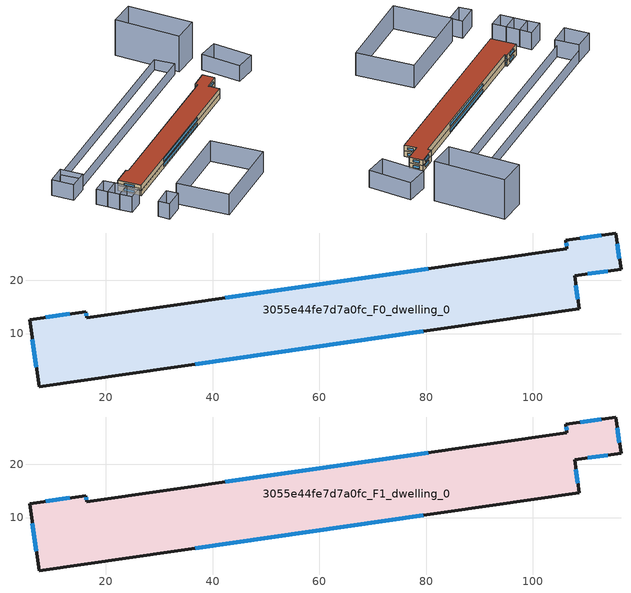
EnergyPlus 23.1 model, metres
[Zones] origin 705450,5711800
3055e44fe7d7a0fc_F0_dwelling_0
 floor ground (EU_floor_Construction): 115.56,28.81 116.54,22.05 107.83,20.79 108.73,14.61 7.5,0 5.68,12.58 16.22,14.1 16.39,12.96 106.39,25.91 106.17,27.45 z0
 wall outside (EU_wall_Construction): 115.56,28.81 106.17,27.45 106.39,25.91 16.39,12.96 16.22,14.1 5.68,12.58 7.5,0 108.73,14.61 107.83,20.79 116.54,22.05 115.56,28.81 z0:3
 window (EU_Window_Construction): 112.85,28.42 108.88,27.85 / 116.25,24 115.84,26.86 / 110.35,21.16 114.02,21.69 / 108.47,16.39 108.09,19.01 / 36.76,4.22 79.47,10.38 / 6.2,8.94 6.97,3.64 / 13.18,13.66 8.73,13.02 / 16.34,13.29 16.27,13.77 / 80.38,22.17 42.4,16.7 / 106.23,27.01 106.33,26.36 z0.87:2.13
3055e44fe7d7a0fc_F1_dwelling_0
 floor to 3055e44fe7d7a0fc_F0_dwelling_0 (EU_floor_Construction): 115.56,28.81 116.54,22.05 107.83,20.79 108.73,14.61 7.5,0 5.68,12.58 16.22,14.1 16.39,12.96 106.39,25.91 106.17,27.45 z3
 wall outside (EU_wall_Construction): 115.56,28.81 106.17,27.45 106.39,25.91 16.39,12.96 16.22,14.1 5.68,12.58 7.5,0 108.73,14.61 107.83,20.79 116.54,22.05 115.56,28.81 z3:6
 window (EU_Window_Construction): 112.85,28.42 108.88,27.85 / 116.25,24 115.84,26.86 / 110.35,21.16 114.02,21.69 / 108.47,16.39 108.09,19.01 / 36.76,4.22 79.47,10.38 / 6.2,8.94 6.97,3.64 / 13.18,13.66 8.73,13.02 / 16.34,13.29 16.27,13.77 / 80.38,22.17 42.4,16.7 / 106.23,27.01 106.33,26.36 z3.87:5.13
 roof outside (EU_roof_Construction): 108.73,14.61 107.83,20.79 116.54,22.05 115.56,28.81 106.17,27.45 106.39,25.91 16.39,12.96 16.22,14.1 5.68,12.58 7.5,0 z6
shading: 0.3,-3.33 -8.62,-4.58 / -8.62,-4.58 -9.57,2.18 / -9.57,2.18 -0.64,3.44 / -0.64,3.44 0.3,-3.33 / -10.51,8.81 -1.58,10.07 / -1.58,10.07 -0.64,3.44 / -0.64,3.44 -9.57,2.17 / -9.57,2.17 -10.51,8.81 / -2.43,16.1 -1.58,10.07 / -1.58,10.07 -10.52,8.8 / -10.52,8.8 -11.37,14.84 / -11.37,14.84 -2.43,16.1 / -13.67,26.61 -15.34,38.74 / -15.34,38.74 -4.2,40.28 / -4.2,40.28 -2.53,28.15 / -2.53,28.15 -13.67,26.61 / 128.61,14.9 128.4,36.85 / 128.4,36.85 140.1,36.97 / 140.1,36.97 140.31,15.01 / 140.31,15.01 128.61,14.9 / -5.53,-17.72 5.12,-16.19 / 5.12,-16.19 6.03,-22.49 / 6.03,-22.49 -4.62,-24.02 / -4.62,-24.02 -5.53,-17.72 z0:9; 132.7,82.43 135.44,46.69 / 135.44,46.69 120.68,45.56 / 120.68,45.56 117.94,81.29 / 117.94,81.29 132.7,82.43 z0:21; 9.85,-19.06 54.27,-12.46 / 54.27,-12.46 58.52,-41.05 / 58.52,-41.05 14.09,-47.65 / 14.09,-47.65 9.85,-19.06 z0:12; 117.61,46.33 -2.68,29.23 / -2.68,29.23 -4.25,40.27 / -4.25,40.27 116.04,57.37 / 116.04,57.37 117.61,46.33 z0:6
[Building]
EU S2 Campaign: North Axis=0; Terrain=City; Solar Distribution=FullExterior
[Site:Location]
London: Latitude=51.5; Longitude=-0.5; Time Zone=0; Elevation=25
[SizingPeriod:WeatherFileDays]
AnnualSizingPeriod: Begin Month=1; Begin Day of Month=1; End Month=12; End Day of Month=31; Day of Week for Start Day=Monday; Use Weather File Daylight Saving Period=No; Use Weather File Rain and Snow Indicators=No
[MATERIAL]
EU_InternalMass_Material: Roughness=MediumRough; Thickness=0.1; Conductivity=1; Density=1800; Specific Heat=900; Thermal Absorptance=0.9; Solar Absorptance=0.7; Visible Absorptance=0.7
[MATERIAL:NOMASS] Roughness=MediumRough; Thermal Absorptance=0.9; Solar Absorptance=0.7; Visible Absorptance=0.7
Name | Thermal Resistance
EU_wall_NoMass | 0.724719
EU_roof_NoMass | 2.98947
EU_floor_NoMass | 2.39157
[WINDOWMATERIAL:SIMPLEGLAZINGSYSTEM]
EU_Window_SimpleGlazing: UFactor=2.63425; Solar Heat Gain Coefficient=0.76; Visible Transmittance=0.76
[CONSTRUCTION]
EU_wall_Construction: EU_wall_NoMass
EU_roof_Construction: EU_roof_NoMass
EU_floor_Construction: EU_floor_NoMass
EU_Window_Construction: EU_Window_SimpleGlazing
EU_InternalMass_Construction: EU_InternalMass_Material
[ZONE] Type=1; Multiplier=1; Ceiling Height=autocalculate; Volume=3761.62; Floor Area=autocalculate; Part of Total Floor Area=Yes
3055e44fe7d7a0fc_F0_dwelling_0; 3055e44fe7d7a0fc_F1_dwelling_0
[INTERNALMASS] Construction=EU_InternalMass_Construction; Surface Area=1253.87
Name | Zone or ZoneList
3055e44fe7d7a0fc_F0_dwelling_0_EU_InternalMass | 3055e44fe7d7a0fc_F0_dwelling_0
3055e44fe7d7a0fc_F1_dwelling_0_EU_InternalMass | 3055e44fe7d7a0fc_F1_dwelling_0
[OTHEREQUIPMENT] Fuel Type=Electricity; Design Level Calculation Method=Watts/Area; Power per Zone Floor Area=1; Fraction Latent=0; Fraction Radiant=0; Fraction Lost=0; Carbon Dioxide Generation Rate=0; EndUse Subcategory=EU_Step8_InternalGains
Name | Zone or ZoneList or Space or SpaceList | Schedule
EU_Step8_InternalGain_3055e44fe7d7a0fc_F0_dwelling_0_f000 | 3055e44fe7d7a0fc_F0_dwelling_0 | EU_Step8_GainSchedule_3055e44fe7d7a0fc_F0_dwelling_0_f000
EU_Step8_InternalGain_3055e44fe7d7a0fc_F1_dwelling_0_f000 | 3055e44fe7d7a0fc_F1_dwelling_0 | EU_Step8_GainSchedule_3055e44fe7d7a0fc_F1_dwelling_0_f000
[ZONEVENTILATION:DESIGNFLOWRATE] Schedule=EU_AlwaysOn; Design Flow Rate Calculation Method=AirChanges/Hour; Air Changes per Hour=0.418135; Ventilation Type=Natural; Fan Pressure Rise=0; Fan Total Efficiency=1; Constant Term Coefficient=1; Temperature Term Coefficient=0; Velocity Term Coefficient=0; Velocity Squared Term Coefficient=0; Minimum Indoor Temperature=-100; Maximum Indoor Temperature=100; Delta Temperature=-100; Minimum Outdoor Temperature=-100; Maximum Outdoor Temperature=100; Maximum Wind Speed=40
Name | Zone or ZoneList or Space or SpaceList
EU_ConstantAir_3055e44fe7d7a0fc_F0_dwelling_0 | 3055e44fe7d7a0fc_F0_dwelling_0
EU_ConstantAir_3055e44fe7d7a0fc_F1_dwelling_0 | 3055e44fe7d7a0fc_F1_dwelling_0
[HVACTEMPLATE:THERMOSTAT] Constant Heating Setpoint=20; Constant Cooling Setpoint=50
EU_HeatOnly_3055e44fe7d7a0fc_F0_dwelling_0; EU_HeatOnly_3055e44fe7d7a0fc_F1_dwelling_0
[HVACTEMPLATE:ZONE:IDEALLOADSAIRSYSTEM] System Availability Schedule=EU_AlwaysOn; Maximum Heating Supply Air Temperature=50; Minimum Cooling Supply Air Temperature=13; Maximum Heating Supply Air Humidity Ratio=0.0156; Minimum Cooling Supply Air Humidity Ratio=0.0077; Heating Limit=NoLimit; Cooling Limit=NoLimit; Heating Availability Schedule=EU_AlwaysOn; Cooling Availability Schedule=EU_CoolingOff; Dehumidification Control Type=ConstantSensibleHeatRatio; Cooling Sensible Heat Ratio=0.7; Dehumidification Setpoint=60; Humidification Control Type=None; Humidification Setpoint=30; Outdoor Air Method=None; Outdoor Air Flow Rate per Person=0.00944; Outdoor Air Flow Rate per Zone Floor Area=0; Outdoor Air Flow Rate per Zone=0; Demand Controlled Ventilation Type=None; Outdoor Air Economizer Type=NoEconomizer; Heat Recovery Type=None; Sensible Heat Recovery Effectiveness=0.7; Latent Heat Recovery Effectiveness=0.65
Name | Template Thermostat
3055e44fe7d7a0fc_F0_dwelling_0 | EU_HeatOnly_3055e44fe7d7a0fc_F0_dwelling_0
3055e44fe7d7a0fc_F1_dwelling_0 | EU_HeatOnly_3055e44fe7d7a0fc_F1_dwelling_0
[SIZING:ZONE] Zone Cooling Design Supply Air Temperature Input Method=SupplyAirTemperature; Zone Cooling Design Supply Air Temperature=13; Zone Heating Design Supply Air Temperature Input Method=SupplyAirTemperature; Zone Heating Design Supply Air Temperature=50; Zone Cooling Design Supply Air Humidity Ratio=0.008; Zone Heating Design Supply Air Humidity Ratio=0.008; Cooling Design Air Flow Method=DesignDay; Cooling Design Air Flow Rate=0; Cooling Minimum Air Flow per Zone Floor Area=0.000762; Cooling Minimum Air Flow=0; Cooling Minimum Air Flow Fraction=0.2; Heating Design Air Flow Method=DesignDay; Heating Design Air Flow Rate=0; Heating Maximum Air Flow per Zone Floor Area=0.002032; Heating Maximum Air Flow=0.141576; Heating Maximum Air Flow Fraction=0.3; Account for Dedicated Outdoor Air System=No; Dedicated Outdoor Air System Control Strategy=NeutralSupplyAir; Dedicated Outdoor Air Low Setpoint Temperature for Design=autosize; Dedicated Outdoor Air High Setpoint Temperature for Design=autosize; Zone Load Sizing Method=Sensible Load Only No Latent Load; Zone Latent Cooling Design Supply Air Humidity Ratio Input Method=HumidityRatioDifference; Zone Cooling Design Supply Air Humidity Ratio Difference=0.005; Zone Latent Heating Design Supply Air Humidity Ratio Input Method=HumidityRatioDifference; Zone Humidification Design Supply Air Humidity Ratio Difference=0.005
3055e44fe7d7a0fc_F0_dwelling_0; 3055e44fe7d7a0fc_F1_dwelling_0
[SCHEDULE:CONSTANT]
Name | Hourly Value
EU_AlwaysOn | 1
EU_CoolingOff | 0
[SCHEDULE:FILE] Column Number=1; Rows to Skip at Top=0; Number of Hours of Data=8760; Column Separator=Comma; Interpolate to Timestep=No; Minutes per Item=60; Adjust Schedule for Daylight Savings=Yes
Name | File
EU_Step8_GainSchedule_3055e44fe7d7a0fc_F0_dwelling_0_f000 | ../../schedules/3055e44fe7d7a0fc/3055e44fe7d7a0fc_F0_dwelling_0_f000_gain.csv
EU_Step8_GainSchedule_3055e44fe7d7a0fc_F1_dwelling_0_f000 | ../../schedules/3055e44fe7d7a0fc/3055e44fe7d7a0fc_F1_dwelling_0_f000_gain.csv
